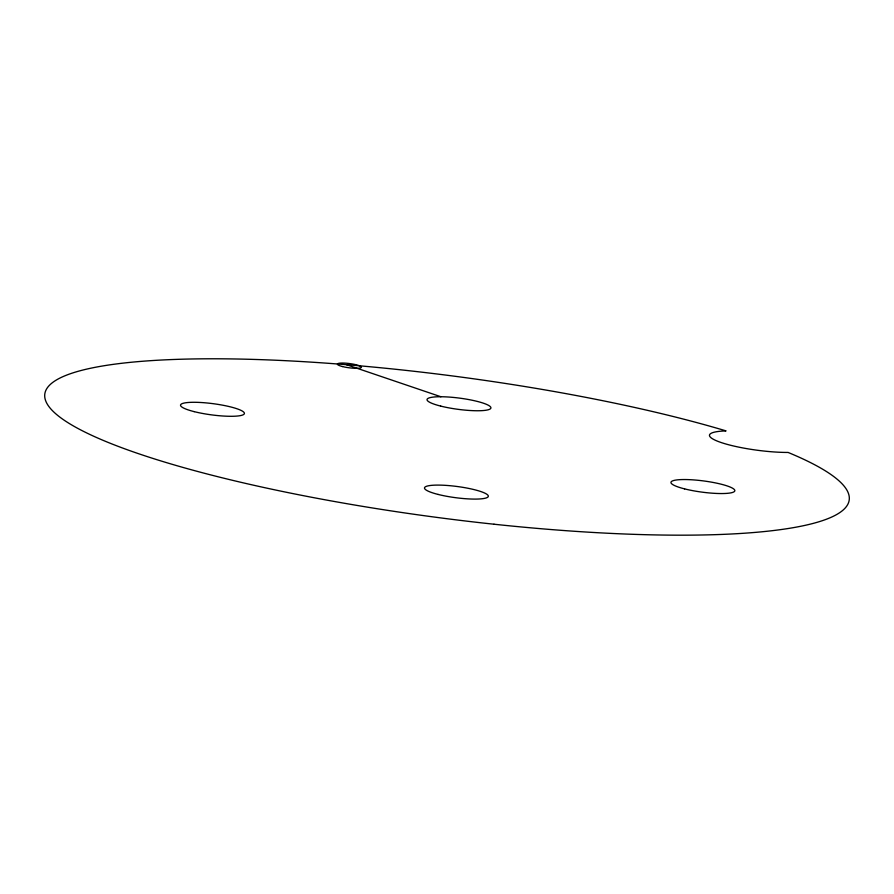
<?xml version="1.0" encoding="UTF-8"?>
<svg xmlns="http://www.w3.org/2000/svg" width="894" height="894" viewBox="0 0 894 894"><rect width="100%" height="100%" fill="white"/><g stroke="black" fill="none" stroke-linecap="round" stroke-linejoin="round"><path stroke-width="1.34" d="M346.514 364.707L440.898 396.746M342.503 366.562A12.147 2.134 7.5 0 0 361.399 367.4A12.147 2.134 7.5 0 0 344.291 363.087A12.147 2.134 7.5 0 0 342.503 366.562M440.675 406.088A32.218 5.655 7.5 0 0 490.806 408.29A32.218 5.655 7.5 0 0 445.424 396.858A32.218 5.655 7.5 0 0 440.675 406.088M684.592 488.884A32.218 5.655 7.5 0 0 734.723 491.097A32.218 5.655 7.5 0 0 689.341 479.653A32.218 5.655 7.5 0 0 684.592 488.884M438.082 494.427A32.218 5.655 7.5 0 0 488.213 496.639A32.218 5.655 7.5 0 0 442.832 485.207A32.218 5.655 7.5 0 0 438.082 494.427M194.166 411.631A32.218 5.655 7.5 0 0 244.285 413.844A32.218 5.655 7.5 0 0 198.915 402.401A32.218 5.655 7.5 0 0 194.166 411.631M494.002 524.219A405.675 71.14 7.5 0 0 788.095 452.442A49.684 8.716 7.5 0 1 720.463 442.295A49.684 8.716 7.5 0 1 726.073 430.897A405.675 71.14 7.5 0 0 65.72 375.469A405.675 71.14 7.5 0 0 494.002 524.219"/></g></svg>
